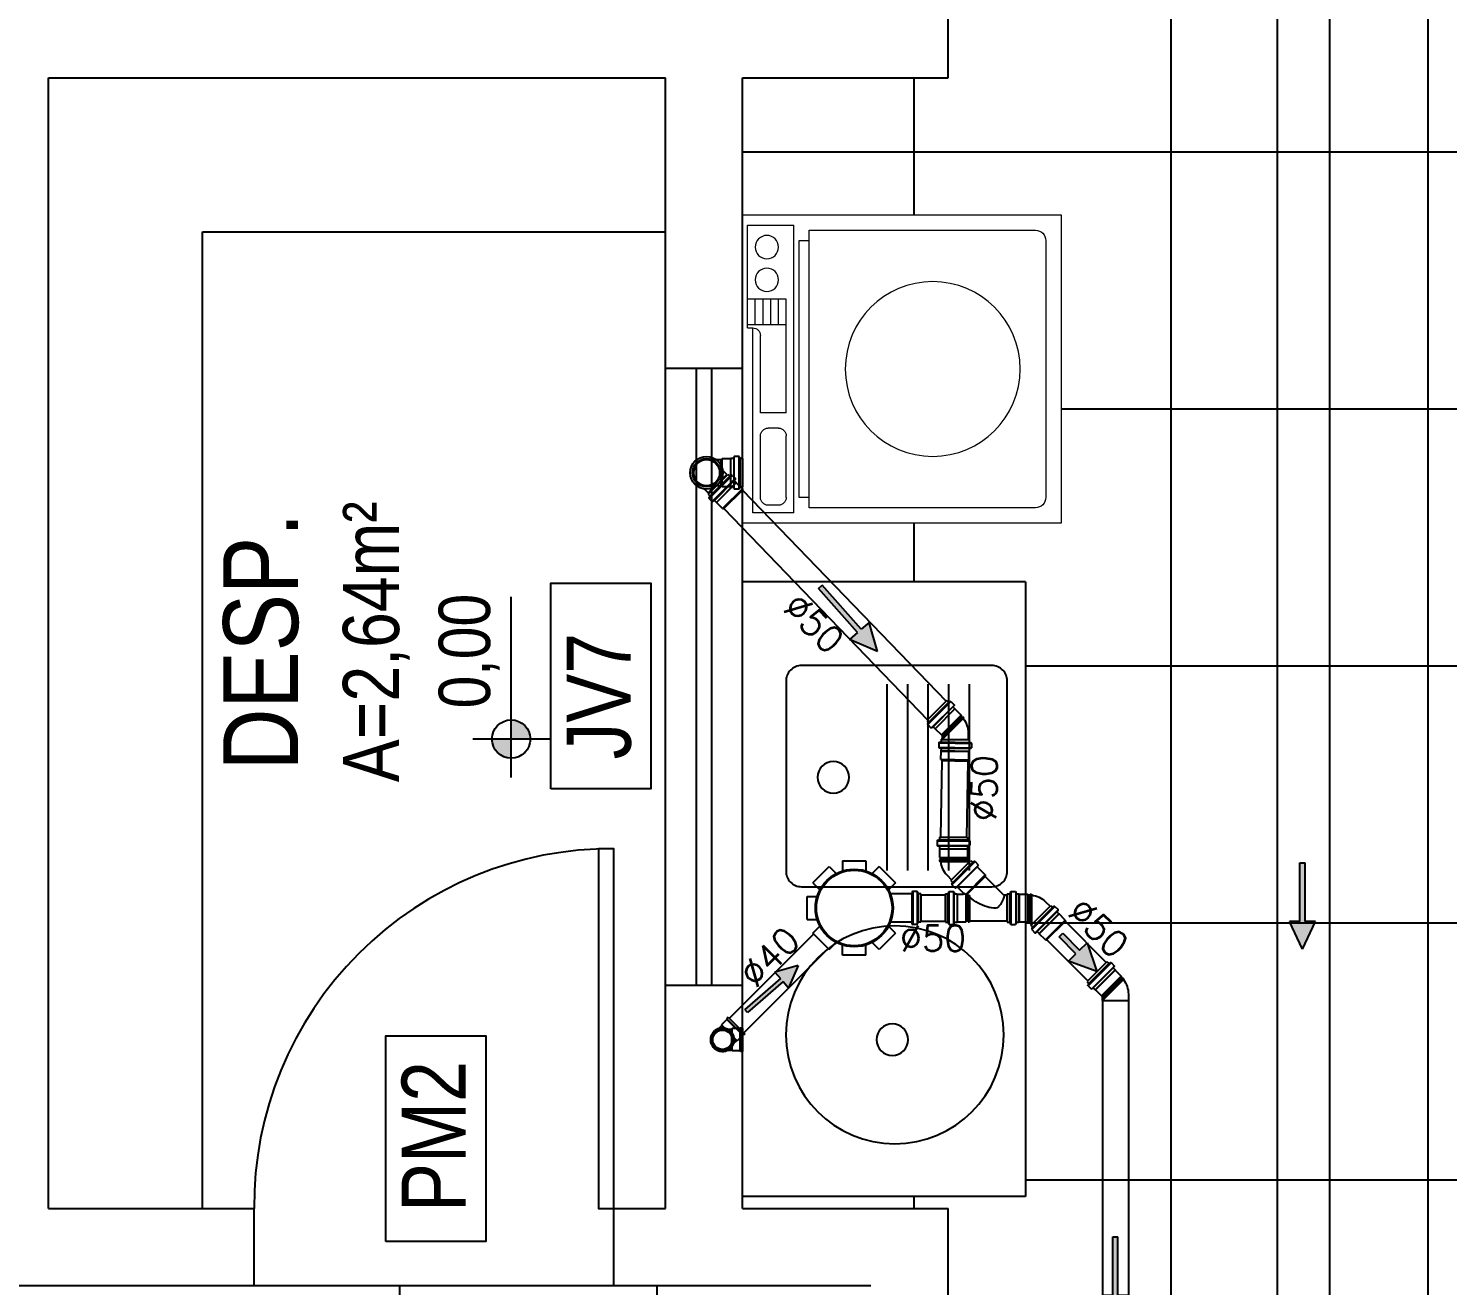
# Model space of a CAD drawing. Header units: millimetres. Extents: x 3923 to 4007, y 744 to 982.
# Drawn here: x 3973.23 to 3978.76, y 843.3 to 848.19 of the extents above; entities that cross this region are included whole.
import ezdxf
from ezdxf.enums import TextEntityAlignment as Align

# ---------------------------------------------------------------- set-up
doc = ezdxf.new("R2010")
doc.units = ezdxf.units.MM
doc.header["$LTSCALE"] = 20
doc.linetypes.add('HIDDEN2', pattern=[0.1875, 0.125, -0.0625])
for name, color, linetype in [('AF', 5, 'Continuous'), ('COTAS01', 7, 'Continuous'), ('E-txt-g', 3, 'Continuous'), ('Esgoto', 5, 'Continuous'), ('ESPECIFICAÇÃO02', 7, 'Continuous'), ('HIDROSSANITÁRIO', 8, 'Continuous'), ('Texto-Tubos', 7, 'Continuous'), ('TigreCad', 3, 'Continuous'), ('Tinterno', 9, 'Continuous')]:
    doc.layers.add(name, color=color, linetype=linetype)
doc.layers.add('E-Lay-9', color=9, linetype='Continuous', lineweight=9)
doc.layers.add('E-Txt-W', color=7, linetype='Continuous', lineweight=20)
doc.styles.add('F2', font='ARIALN.TTF')
doc.styles.add('REG60', font='romans.shx', dxfattribs={"width": 0.8, "height": 0.15})
doc.styles.add('REG80', font='romans.shx', dxfattribs={"width": 0.8, "height": 0.2})
doc.styles.add('TCTUBOS-TXT', font='txt.shx')
pattern_1 = [(180, (4034.6798, -2297.2923), (-3e-16, -1), []), (270, (4034.6798, -2297.2923), (1, -3e-16), [])]

# ---------------------------------------------------------------- blocks, each defined once
blk = doc.blocks.new('TXT-AMB75')
at = {"layer": 'E-txt-g', "style": 'REG80', "width": 0.8, "flags": 8}
blk.add_attdef('TXT', text='', height=0.2, dxfattribs=at).set_placement((0.0055, 0.2964), align=Align.CENTER)
at = {"layer": 'E-Txt-W', "style": 'REG60', "width": 0.8, "flags": 8}
blk.add_attdef('TXT', text='', height=0.15, dxfattribs=at).set_placement((0.0055, 0.0271), align=Align.CENTER)
blk = doc.blocks.new('NV')
at = {"color": 4, "linetype": 'ByBlock', "ltscale": 0.5}
for p, q in [((-1.4143, -0.1421), (-1.4143, 0.1067)), ((-1.5387, -0.0177), (-0.9535, -0.0177))]:
    blk.add_line(p, q, dxfattribs=at)
at = {"color": 4, "ltscale": 2.5}
blk.add_circle((-1.4143, -0.0177), 0.0622, dxfattribs=at)
at = {"color": 4}
for points in [[(-1.4143, -0.0177), (-1.4583, 0.0263), (-1.4765, -0.0177), (-1.4717, 0.0061)], [(-1.4143, -0.0177), (-1.4143, 0.0445), (-1.4583, 0.0263), (-1.4381, 0.0398)], [(-1.4143, -0.0177), (-1.3521, -0.0177), (-1.3703, -0.0617), (-1.3568, -0.0415)], [(-1.4143, -0.0177), (-1.3703, -0.0617), (-1.4143, -0.0799), (-1.3905, -0.0752)]]:
    blk.add_solid(points, dxfattribs=at)
at = {"layer": 'E-Txt-W', "color": 4, "ltscale": 2.5, "style": 'F2'}
blk.add_attdef('COTAPISO', (-1.3058, 0.0735), '', height=0.15, dxfattribs=at)
blk = doc.blocks.new('A$C656368A0')
at = {"layer": 'COTAS01', "color": 8}
for p, q in [((0, 1.1964), (0, 0)), ((0, 1.1964), (0.5505, 1.1964)), ((0.1097, 0.997), (0.1097, 0.6345)), ((0.1497, 0.997), (0.1497, 0.6345)), ((0.1897, 0.997), (0.1897, 0.6345)), ((0.2298, 0.997), (0.2298, 0.6345)), ((0.2698, 0.997), (0.2698, 0.6345)), ((0, 0), (0.5505, 0))]:
    blk.add_line(p, q, dxfattribs=at)
for centre in [(0.3736, 0.8158), (0.2591, 0.3053)]:
    blk.add_circle(centre, 0.0307, dxfattribs=at)
at = {"layer": 'ESPECIFICAÇÃO02', "color": 8}
blk.add_lwpolyline([(0.4658, 0.6329, -0.414214), (0.4357, 0.6029), (0.0655, 0.6029, -0.414214), (0.0354, 0.6329), (0.0354, 1.0032, -0.414214), (0.0655, 1.0332), (0.4357, 1.0332, -0.414214), (0.4658, 1.0032)], format="xyb", close=True, dxfattribs=at)
blk.add_circle((0.2541, 0.3149), 0.212, dxfattribs=at)
blk = doc.blocks.new('Maquina de Lavar')
at = {"layer": 'E-Lay-9', "color": 8}
for p, q in [((0.3, 0), (-0.3, 0)), ((-0.3, 0), (-0.3, -0.62)), ((-0.08, -0.01), (-0.28, -0.01)), ((-0.28, -0.01), (-0.28, -0.1)), ((-0.1357, -0.085), (-0.1357, -0.01)), ((-0.0857, -0.025), (-0.1357, -0.025)), ((-0.0857, -0.085), (-0.0857, -0.01)), ((-0.08, -0.01), (-0.08, -0.02)), ((0.28, -0.02), (-0.08, -0.02)), ((0.28, -0.1), (0.28, -0.02)), ((0.3, -0.62), (0.3, 0)), ((-0.0857, -0.04), (-0.1357, -0.04)), ((-0.0857, -0.055), (-0.1357, -0.055)), ((0.085, -0.035), (-0.065, -0.035)), ((0.085, -0.085), (0.085, -0.035)), ((0.115, -0.07), (0.115, -0.05)), ((0.25, -0.035), (0.13, -0.035)), ((0.265, -0.07), (0.265, -0.05)), ((-0.0857, -0.07), (-0.1357, -0.07)), ((0.28, -0.1), (-0.28, -0.1)), ((0.25, -0.11), (-0.25, -0.11)), ((-0.25, -0.11), (-0.25, -0.13)), ((0.085, -0.085), (-0.1357, -0.085)), ((0.25, -0.085), (0.13, -0.085)), ((0.25, -0.13), (0.25, -0.11)), ((0.27, -0.13), (-0.27, -0.13)), ((-0.27, -0.13), (-0.27, -0.57)), ((0.27, -0.57), (0.27, -0.13)), ((-0.25, -0.59), (0.25, -0.59)), ((-0.3, -0.62), (0.3, -0.62))]:
    blk.add_line(p, q, dxfattribs=at)
for centre, radius in [((-0.2372, -0.0475), 0.0227), ((-0.1735, -0.0475), 0.0227), ((0, -0.37), 0.1701)]:
    blk.add_circle(centre, radius, dxfattribs=at)
for centre, radius, start, end in [((-0.065, -0.02), 0.015, 180, 270), ((0.13, -0.05), 0.015, 90, 180), ((0.25, -0.05), 0.015, 360, 90), ((0.13, -0.07), 0.015, 180, 270), ((0.25, -0.07), 0.015, 270, 360), ((-0.25, -0.57), 0.02, 180, 270), ((0.25, -0.57), 0.02, 270, 360)]:
    blk.add_arc(centre, radius, start, end, dxfattribs=at)
blk = doc.blocks.new('j9n40d')
at = {"layer": 'TigreCad'}
for p, q in [((0, 20.6), (9.8, 20.6)), ((9.8, 20.6), (17.8, 20.6)), ((19, 21.8), (17.8, 20.6)), ((34, 21.8), (19, 21.8)), ((19, -21.8), (19, 21.8)), ((35, 22.8), (34, 21.8)), ((35, 22.8), (35, -22.8)), ((39, 22.8), (35, 22.8)), ((39, 22.8), (39, -22.8)), ((0, -20.6), (9.8, -20.6)), ((9.8, -20.6), (17.8, -20.6)), ((19, -21.8), (17.8, -20.6)), ((34, -21.8), (19, -21.8)), ((35, -22.8), (34, -21.8)), ((39, -22.8), (35, -22.8))]:
    blk.add_line(p, q, dxfattribs=at)
for radius, start, end in [(22.8, 64.6232, 295.3768), (20.6, 90, 270)]:
    blk.add_arc((0, 0), radius, start, end, dxfattribs=at)
at = {"layer": 'Tinterno'}
for p, q in [((17.8, 20.6), (17.8, -20.6)), ((34, 21.8), (34, -21.8))]:
    blk.add_line(p, q, dxfattribs=at)
blk.add_arc((0, 0), 21.8, 70.9009, 289.0991, dxfattribs=at)
blk = doc.blocks.new('j9n40s')
at = {"layer": 'TigreCad'}
for p, q in [((9.8, 20.6), (17.8, 20.6)), ((19, 21.8), (17.8, 20.6)), ((17.8, 20.6), (17.8, 14.3)), ((19, 12.6), (19, 21.8)), ((34, 21.8), (19, 21.8)), ((35, 22.8), (34, 21.8)), ((39, 22.8), (35, 22.8)), ((35, 22.8), (35, -22.8)), ((39, 22.8), (39, -22.8)), ((9.8, -20.6), (17.8, -20.6)), ((17.8, -20.6), (17.8, -14.3)), ((19, -21.8), (17.8, -20.6)), ((19, -12.6), (19, -21.8)), ((34, -21.8), (19, -21.8)), ((35, -22.8), (34, -21.8)), ((39, -22.8), (35, -22.8))]:
    blk.add_line(p, q, dxfattribs=at)
for radius in [22.8, 20]:
    blk.add_circle((0, 0), radius, dxfattribs=at)
at = {"layer": 'Tinterno'}
blk.add_line((34, 21.8), (34, -21.8), dxfattribs=at)
blk.add_circle((0, 0), 18.8, dxfattribs=at)
blk = doc.blocks.new('27150012p')
at = {"layer": 'TigreCad'}
for p, q in [((-22.5, 91.5), (-22.5, 72.1)), ((-22.5, 91.5), (22.5, 91.5)), ((22.5, 91.5), (22.5, 72.1)), ((-80.6, 48.8), (-48.8, 80.6)), ((-48.8, 80.6), (-35.1, 66.9)), ((48.8, 80.6), (35.1, 66.9)), ((48.8, 80.6), (80.6, 48.8)), ((-80.6, 48.8), (-66.9, 35.1)), ((80.6, 48.8), (66.9, 35.1)), ((112.7, 30.9), (112.4, 28.3)), ((122.4, 31.8), (113.7, 31.8)), ((113.7, 30.8), (113.7, -30.8)), ((122.4, 30.8), (122.4, -30.8)), ((123.4, 31.1), (124.2, 28.1)), ((-91.5, -22.5), (-91.5, 22.5)), ((-91.5, 22.5), (-72.1, 22.5)), ((111.4, 27.4), (70.4, 27.4)), ((129.5, 27.4), (125.1, 27.4)), ((129.5, 27.4), (129.5, -27.4)), ((-91.5, -22.5), (-72.1, -22.5)), ((111.4, -27.4), (70.4, -27.4)), ((129.5, -27.4), (125.1, -27.4)), ((-80.6, -48.8), (-66.9, -35.1)), ((-48.8, -80.6), (-80.6, -48.8)), ((80.6, -48.8), (48.8, -80.6)), ((80.6, -48.8), (66.9, -35.1)), ((112.7, -30.9), (112.4, -28.3)), ((122.4, -31.8), (113.7, -31.8)), ((123.4, -31.1), (124.2, -28.1)), ((-48.8, -80.6), (-35.1, -66.9)), ((-22.5, -91.5), (-22.5, -72.1)), ((22.5, -91.5), (22.5, -72.1)), ((48.8, -80.6), (35.1, -66.9)), ((22.5, -91.5), (-22.5, -91.5))]:
    blk.add_line(p, q, dxfattribs=at)
blk.add_circle((0, 0), 75.5, dxfattribs=at)
for centre, start, end in [((111.4, 28.4), 270, 355), ((113.7, 30.8), 90, 175), ((122.4, 30.8), 15, 90), ((125.1, 28.4), 195, 270), ((111.4, -28.4), 5, 90), ((125.1, -28.4), 90, 165), ((113.7, -30.8), 185, 270), ((122.4, -30.8), 270, 345)]:
    blk.add_arc(centre, 1, start, end, dxfattribs=at)
at = {"layer": 'Tinterno'}
for p, q in [((112.4, 27.4), (112.4, -27.4)), ((124.4, 27.4), (124.4, -27.4))]:
    blk.add_line(p, q, dxfattribs=at)
blk.add_circle((0, 0), 73.5, dxfattribs=at)
blk = doc.blocks.new('j9n50d')
at = {"layer": 'TigreCad'}
for p, q in [((53.2, 30.9), (52.9, 28.3)), ((53.4, 30.8), (53.4, -30.8)), ((62.9, 31.8), (54.2, 31.8)), ((62.9, 30.8), (62.9, -30.8)), ((63.9, 31.1), (64.7, 28.1)), ((28.5, 25.4), (0, 25.4)), ((30.3, 27.2), (28.5, 25.4)), ((30.3, -27.1), (30.3, 27.2)), ((47.1, 27.2), (30.3, 27.2)), ((47.3, 27.4), (47.1, 27.2)), ((47.1, -27.1), (47.1, 27.2)), ((51.9, 27.4), (47.3, 27.4)), ((70, 27.4), (65.6, 27.4)), ((70, 27.4), (70, -27.4)), ((28.5, -25.3), (0, -25.3)), ((30.3, -27.1), (28.5, -25.3)), ((47.1, -27.1), (30.3, -27.1)), ((47.3, -27.4), (47.1, -27.1)), ((51.9, -27.4), (47.3, -27.4)), ((70, -27.4), (65.6, -27.4)), ((53.2, -30.9), (52.9, -28.3)), ((62.9, -31.8), (54.2, -31.8)), ((63.9, -31.1), (64.7, -28.1))]:
    blk.add_line(p, q, dxfattribs=at)
for centre, radius, start, end in [((51.9, 28.4), 1, 270, 355), ((54.2, 30.8), 1, 90, 175), ((62.9, 30.8), 1, 15, 90), ((65.6, 28.4), 1, 195, 270), ((0, 0), 25.4, 90, 270), ((51.9, -28.4), 1, 5, 90), ((65.6, -28.4), 1, 90, 165), ((54.2, -30.8), 1, 185, 270), ((62.9, -30.8), 1, 270, 345)]:
    blk.add_arc(centre, radius, start, end, dxfattribs=at)
at = {"layer": 'Tinterno'}
for p, q in [((28.5, -25.3), (28.5, 25.4)), ((47.3, -27.4), (47.3, 27.4)), ((52.9, 27.4), (52.9, -27.4)), ((64.9, 27.4), (64.9, -27.4))]:
    blk.add_line(p, q, dxfattribs=at)
blk = doc.blocks.new('j9n50s')
at = {"layer": 'TigreCad'}
for p, q in [((19.2, 25.4), (30.3, 25.4)), ((19.2, -25.4), (30.3, -25.4))]:
    blk.add_line(p, q, dxfattribs=at)
for radius in [31.8, 27.4]:
    blk.add_circle((0, 0), radius, dxfattribs=at)
at = {"layer": 'Tinterno'}
for p, q in [((30.3, 25.4), (30.3, 9.7)), ((30.3, -9.7), (30.3, -25.4))]:
    blk.add_line(p, q, dxfattribs=at)
blk.add_circle((0, 0), 25.6, dxfattribs=at)
blk = doc.blocks.new('j4n50p')
at = {"layer": 'TigreCad'}
for p, q in [((33.8, 30.9), (33.5, 28.3)), ((34, 30.8), (34, -30.8)), ((43.5, 31.8), (34.8, 31.8)), ((43.5, 30.8), (43.5, -30.8)), ((44.5, 31.1), (45.3, 28.1)), ((-23.7, 12.2), (-32.5, 3.4)), ((3.3, 25.3), (3.4, 26.8)), ((6.3, 26.8), (3.4, 26.8)), ((3.4, 26.8), (3.4, -29.6)), ((6.5, 25.3), (6.3, 26.8)), ((6.3, 26.8), (6.3, -26.7)), ((9.1, 25.3), (6.5, 25.3)), ((10.9, 27.1), (9.1, 25.3)), ((27.7, 27.1), (10.9, 27.1)), ((10.9, 27.1), (10.9, -27.2)), ((27.9, 27.3), (27.7, 27.1)), ((32.5, 27.3), (27.9, 27.3)), ((50.6, 27.3), (46.2, 27.3)), ((50.6, 27.3), (50.6, -27.4)), ((6.3, -26.7), (3.4, -29.6)), ((9.1, -26.8), (3.4, -32.5)), ((6.3, -26.7), (6.5, -29.4)), ((10.9, -27.2), (10.5, -26.8)), ((27.7, -27.2), (10.9, -27.2)), ((27.9, -27.4), (27.7, -27.2)), ((32.5, -27.4), (27.9, -27.4)), ((50.6, -27.4), (46.2, -27.4)), ((3.4, -29.6), (3.3, -32.4)), ((33.8, -30.9), (33.5, -28.3)), ((43.5, -31.8), (34.8, -31.8)), ((44.5, -31.1), (45.3, -28.1))]:
    blk.add_line(p, q, dxfattribs=at)
for centre, radius, start, end in [((32.5, 28.3), 1, 270, 355), ((34.8, 30.8), 1, 90, 175), ((43.5, 30.8), 1, 15, 90), ((46.2, 28.3), 1, 195, 270), ((9.5, -21.6), 47.3, 97.6023, 134.5558), ((9.8, -27.5), 1, 45, 135), ((32.5, -28.4), 1, 5, 90), ((46.2, -28.4), 1, 90, 165), ((34.8, -30.8), 1, 185, 270), ((43.5, -30.8), 1, 270, 345)]:
    blk.add_arc(centre, radius, start, end, dxfattribs=at)
at = {"layer": 'Tinterno'}
for p, q in [((3.4, -32.5), (-32.5, 3.4)), ((3.3, 25.3), (3.3, -32.4)), ((6.5, 25.3), (6.5, -29.4)), ((9.1, 25.3), (9.1, -26.8)), ((27.7, 27.1), (27.7, -27.2)), ((27.9, 27.3), (27.9, -27.4)), ((33.5, 27.3), (33.5, -27.4)), ((45.5, 27.3), (45.5, -27.4))]:
    blk.add_line(p, q, dxfattribs=at)
blk = doc.blocks.new('11030602p')
at = {"layer": 'TigreCad'}
for p, q in [((6.1, 31.1), (5.3, 28.1)), ((7.1, 31.8), (15.8, 31.8)), ((7.1, -30.8), (7.1, 30.8)), ((15.8, -30.8), (15.8, 30.8)), ((16.8, 30.9), (17.1, 28.3)), ((0, 27.3), (4.4, 27.3)), ((0, -27.3), (0, 27.3)), ((18.1, 27.3), (22.7, 27.3)), ((22.7, 27.3), (23, 27.1)), ((39.7, 27.1), (23, 27.1)), ((39.7, 27.1), (41.5, 25.3)), ((41.5, -25.4), (41.5, 25.3)), ((0, -27.3), (4.4, -27.3)), ((18.1, -27.3), (22.7, -27.3)), ((22.7, -27.3), (23, -27.1)), ((39.7, -27.1), (23, -27.1)), ((39.7, -27.1), (41.5, -25.4)), ((6.1, -31.1), (5.3, -28.1)), ((7.1, -31.8), (15.8, -31.8)), ((16.8, -30.9), (17.1, -28.3))]:
    blk.add_line(p, q, dxfattribs=at)
for centre, start, end in [((4.4, 28.4), 270, 345), ((7.1, 30.8), 90, 165), ((15.8, 30.8), 5, 90), ((18.1, 28.4), 185, 270), ((4.4, -28.3), 15, 90), ((18.1, -28.3), 90, 175), ((7.1, -30.8), 195, 270), ((15.8, -30.8), 270, 355)]:
    blk.add_arc(centre, 1, start, end, dxfattribs=at)
at = {"layer": 'Tinterno'}
for p, q in [((5.1, -27.3), (5.1, 27.3)), ((17.1, -27.3), (17.1, 27.3)), ((22.7, 27.3), (22.7, -27.3)), ((23, -27.1), (23, 27.1)), ((39.7, 27.1), (39.7, -27.1))]:
    blk.add_line(p, q, dxfattribs=at)
blk = doc.blocks.new('26276942p')
at = {"layer": 'TigreCad'}
for p, q in [((86.2, 30.9), (85.9, 28.3)), ((86.4, 30.8), (86.4, -30.8)), ((95.9, 31.8), (87.2, 31.8)), ((95.9, 30.8), (95.9, -30.8)), ((96.9, 31.1), (97.7, 28.1)), ((55.7, 25.3), (-17.5, 25.3)), ((55.7, 25.3), (55.8, 26.8)), ((55.7, 25.3), (55.7, -22.7)), ((58.7, 26.8), (55.8, 26.8)), ((58.9, 25.3), (58.7, 26.8)), ((58.9, 25.3), (58.9, -25.3)), ((61.5, 25.3), (58.9, 25.3)), ((63.3, 27.1), (61.5, 25.3)), ((63.3, -26.1), (63.3, 27.1)), ((80.1, 27.1), (63.3, 27.1)), ((80.3, 27.3), (80.1, 27.1)), ((80.3, -27.4), (80.3, 27.3)), ((84.9, 27.3), (80.3, 27.3)), ((103, 27.3), (98.6, 27.3)), ((103, 27.3), (103, -27.4)), ((-11.1, -25.3), (-17.5, -25.3)), ((25.5, -61.4), (-10.1, -25.8)), ((25.5, -64.2), (63.5, -26.3)), ((58.9, -25.3), (55.7, -22.7)), ((80.1, -27.1), (68.2, -27.1)), ((80.3, -27.4), (80.1, -27.1)), ((84.9, -27.4), (80.3, -27.4)), ((103, -27.4), (98.6, -27.4)), ((82.9, -39.3), (39.3, -82.9)), ((88.6, -49.9), (49.9, -88.6)), ((92.2, -53.5), (53.5, -92.2)), ((79.4, -40.7), (67.5, -28.9)), ((82.8, -39.1), (80.7, -40.8)), ((90.3, -45.3), (84.1, -39.1)), ((86.2, -30.9), (85.9, -28.3)), ((95.9, -31.8), (87.2, -31.8)), ((90.5, -46.5), (88.9, -49.2)), ((92.2, -53.5), (89.1, -50.4)), ((96.9, -31.1), (97.7, -28.1)), ((25.5, -64.2), (25.5, -61.4)), ((40.7, -79.4), (25.5, -64.2)), ((39.1, -82.8), (40.8, -80.7)), ((45.3, -90.3), (39.1, -84.1)), ((46.5, -90.5), (49.2, -88.9)), ((53.5, -92.2), (50.4, -89.1))]:
    blk.add_line(p, q, dxfattribs=at)
for points in [[(0.6, -1.3, -0.153495), (4.7, 0.2, -0.085604), (21.8, -2.1, -0.043194), (39.4, -9.3, -0.022416), (55.7, -20.8, -0.009739)], [(-11.3, -25.3, -0.086386), (-9.5, -16.9, -0.063763), (-4.1, -7.1, -0.026182), (0.6, -1.3, -0.049941)], [(58.9, -23.3, -0.003371), (61.2, -25.2, -0.009739), (67.2, -28.1, -0.042942)]]:
    blk.add_lwpolyline(points, format="xyb", dxfattribs=at)
for centre, radius, start, end in [((84.9, 28.3), 1, 270, 355), ((87.2, 30.8), 1, 90, 175), ((95.9, 30.8), 1, 15, 90), ((98.6, 28.3), 1, 195, 270), ((-11.1, -26.8), 1.5, 45, 90), ((68.2, -28.1), 1, 90, 225), ((84.9, -28.4), 1, 5, 90), ((98.6, -28.4), 1, 90, 165), ((80.1, -40), 1, 225, 310), ((83.4, -39.8), 1, 45, 130), ((87.2, -30.8), 1, 185, 270), ((89.8, -49.7), 1, 150, 225), ((89.6, -46), 1, 330, 45), ((95.9, -30.8), 1, 270, 345), ((39.8, -83.4), 1, 140, 225), ((40, -80.1), 1, 320, 45), ((46, -89.6), 1, 225, 300), ((49.7, -89.8), 1, 45, 120)]:
    blk.add_arc(centre, radius, start, end, dxfattribs=at)
at = {"layer": 'Tinterno'}
for p, q in [((-17.5, 25.3), (-17.5, -25.3)), ((55.8, 26.8), (55.8, -22.8)), ((58.7, 26.8), (58.7, -25.2)), ((61.5, -25.3), (61.5, 25.3)), ((80.1, -27.1), (80.1, 27.1)), ((85.9, 27.3), (85.9, -27.4)), ((97.9, 27.3), (97.9, -27.4)), ((61.6, -25.4), (25.5, -61.4)), ((80, -41.4), (41.4, -80)), ((89.6, -46), (46, -89.6))]:
    blk.add_line(p, q, dxfattribs=at)
blk = doc.blocks.new('Seta')
at = {"layer": 'AF'}
blk.add_hatch(color=256, dxfattribs=at).paths.add_polyline_path([(-0.1146, 0.0038), (-0.1146, -0.0062), (0, -0.0062), (0, -0.0266), (0.0534, -0.0012), (0, 0.0241), (0, 0.0038)])
for p, q in [((0, 0.0038), (-0.1146, 0.0038)), ((-0.1146, -0.0062), (-0.1146, 0.0038)), ((0.0534, -0.0012), (0, 0.0241)), ((0, 0.0241), (0, 0.0038)), ((0, -0.0062), (-0.1146, -0.0062)), ((0.0534, -0.0012), (0, -0.0266)), ((0, -0.0062), (0, -0.0266))]:
    blk.add_line(p, q, dxfattribs=at)

msp = doc.modelspace()

# ---------------------------------------------------------------- hatches: boundary and pattern name
at = {"layer": 'AF'}
msp.add_hatch(color=256, dxfattribs=at).paths.add_polyline_path([(3977.3544, 844.6281), (3977.3528, 844.6297), (3977.3245, 844.602), (3977.2592, 844.6686), (3977.2449, 844.6546), (3977.3102, 844.588), (3977.2811, 844.5596), (3977.3921, 844.5187)])
at = {"layer": 'HIDROSSANITÁRIO'}
h = msp.add_hatch(dxfattribs=at)
h.set_pattern_fill('ANSI37,_O', color=8, scale=8, angle=135)
h.set_pattern_definition(pattern_1)
h.paths.add_polyline_path([(3976.8129, 848.297), (3976.8129, 847.997), (3976.0129, 847.997), (3976.0129, 847.4637), (3977.2529, 847.4637), (3977.2529, 846.2637), (3976.0129, 846.2637), (3976.0129, 846.0361), (3977.1139, 846.0361), (3977.1139, 843.6433), (3976.0129, 843.6433), (3976.0129, 843.597), (3976.8129, 843.597), (3976.8129, 843.097), (3976.8129, 841.497), (3976.8129, 841.297), (3979.5129, 841.297), (3979.5129, 848.297)])
h.paths.add_polyline_path([(3978.812, 844.3395, -1), (3978.812, 844.4888, -1)], flags=16)
h.paths.add_polyline_path([(3978.485, 844.1804), (3978.485, 845.4054), (3978.0907, 845.4054), (3978.0907, 844.1804)], flags=24)
h.paths.add_polyline_path([(3978.1619, 843.9461), (3978.1619, 845.6396), (3977.5914, 845.6396), (3977.5914, 843.9461)], flags=24)
h.paths.add_polyline_path([(3978.8297, 844.4735), (3978.8297, 845.116), (3978.4692, 845.116), (3978.4692, 844.4735)], flags=24)
h.paths.add_polyline_path([(3979.9748, 847.6055), (3979.3679, 847.6055), (3979.3679, 847.0018), (3979.9748, 847.0018)], flags=9)
h.paths.add_polyline_path([(3978.5697, 847.6055), (3977.778, 847.6055), (3977.778, 847.0018), (3978.5697, 847.0018)], flags=24)
h = msp.add_hatch(dxfattribs=at)
h.set_pattern_fill('ANSI37,_O', color=8, scale=8, angle=135)
h.set_pattern_definition(pattern_1)
h.paths.add_polyline_path([(3976.5129, 841.497), (3976.8129, 841.497), (3976.8129, 843.097), (3976.5129, 843.097), (3976.5129, 843.037), (3974.9141, 843.037, 0.40327)])
h.paths.add_polyline_path([(3976.2644, 842.668), (3976.6537, 842.668), (3976.6537, 841.8675), (3976.2644, 841.8675)], flags=16)
h.paths.add_polyline_path([(3967.0129, 843.297), (3967.0129, 840.7557), (3969.4129, 840.7557), (3969.4129, 839.3557), (3967.0129, 839.3557), (3967.0129, 838.808), (3967.0129, 836.797), (3971.9129, 836.797), (3974.9091, 836.797), (3974.9129, 836.297), (3976.5129, 836.297), (3976.5129, 837.7919), (3975.3129, 837.7991), (3975.3129, 841.497), (3976.5129, 841.497, -0.40327), (3974.9141, 843.037), (3974.9129, 843.037), (3974.9129, 843.097), (3976.5129, 843.097), (3976.5129, 843.297), (3975.5129, 843.297), (3974.1129, 843.297)])
h.paths.add_polyline_path([(3972.7126, 842.2513), (3972.7071, 842.2513), (3972.7071, 843.297), (3973.9771, 843.297), (3973.9771, 842.2265), (3973.9717, 842.2265), (3973.9717, 842.1687), (3973.9496, 842.1403), (3973.9253, 842.1376), (3973.8975, 842.1345), (3973.8743, 842.1322), (3973.8673, 842.1314), (3973.8596, 842.1306), (3973.8178, 842.126), (3973.7938, 842.126), (3973.7784, 842.1244), (3973.7567, 842.1244), (3973.7428, 842.1229), (3973.7204, 842.1229), (3973.7126, 842.1229), (3973.7057, 842.1229), (3973.6979, 842.1229), (3973.691, 842.1229), (3973.6832, 842.1229), (3973.6763, 842.1229), (3973.6685, 842.1229), (3973.6616, 842.1229), (3973.6237, 842.1229), (3973.6028, 842.1252), (3973.5796, 842.1252), (3973.5796, 842.1283), (3973.5556, 842.1275), (3973.52, 842.1275), (3972.8831, 842.1252), (3972.8618, 842.1275), (3972.8386, 842.1298), (3972.8309, 842.1298), (3972.81, 842.1322), (3972.7992, 842.1333), (3972.7798, 842.1352), (3972.759, 842.1376), (3972.7347, 842.1403), (3972.7126, 842.1687)], flags=16)
h.paths.add_polyline_path([(3973.5796, 842.2265), (3973.6128, 842.2265), (3973.6794, 842.2064), (3973.7474, 842.194), (3973.817, 842.1886), (3973.8859, 842.1909), (3973.8905, 842.1917), (3973.8959, 842.1933), (3973.9006, 842.1964), (3973.9044, 842.2002), (3973.9075, 842.2041), (3973.9099, 842.2087), (3973.9114, 842.2141), (3973.9114, 842.2188), (3973.9114, 842.2226), (3973.9114, 842.2234), (3973.9122, 842.2234), (3973.9122, 842.2242), (3973.9129, 842.225), (3973.9129, 842.2257), (3973.9137, 842.2257), (3973.9151, 842.2271), (3973.9057, 842.1942), (3973.8859, 842.1909), (3973.817, 842.1886), (3973.7474, 842.194), (3973.6794, 842.2064), (3973.5796, 842.2366)], flags=0)
h.paths.add_polyline_path([(3971.7486, 839.495, -1), (3971.7486, 839.3457, -1)], flags=16)
h.paths.add_polyline_path([(3969.2043, 841.1677), (3969.1807, 841.15, 0.062017), (3969.11, 841.236), (3969.1567, 840.6388, -0.437265), (3969.1168, 840.5957), (3968.4833, 840.5957, -0.437265), (3968.4435, 840.6388), (3968.4902, 841.236, 0.062017), (3968.4195, 841.15), (3968.3959, 841.1677, -0.547586)], flags=16)
h.paths.add_polyline_path([(3969.1255, 840.6277), (3968.4747, 840.6277), (3968.5246, 841.2654, -0.053349), (3968.6062, 841.3157, -0.226217), (3968.994, 841.3157, -0.053349), (3969.0756, 841.2654)], flags=0)
h.paths.add_polyline_path([(3968.0843, 841.1677), (3968.0607, 841.15, 0.062017), (3967.99, 841.236), (3968.0367, 840.6388, -0.437265), (3967.9968, 840.5957), (3967.3633, 840.5957, -0.437265), (3967.3235, 840.6388), (3967.3702, 841.236, 0.062017), (3967.2995, 841.15), (3967.2759, 841.1677, -0.547586)], flags=16)
h.paths.add_polyline_path([(3969.1567, 839.4725), (3969.11, 838.8754, 0.062017), (3969.1807, 838.9613), (3969.2043, 838.9436, -0.547586), (3968.3959, 838.9436), (3968.4195, 838.9613, 0.062017), (3968.4902, 838.8754), (3968.4435, 839.4725, -0.437265), (3968.4833, 839.5157), (3969.1168, 839.5157, -0.437265)], flags=17)
h.paths.add_polyline_path([(3968.0055, 840.6277), (3967.3547, 840.6277), (3967.4046, 841.2654, -0.053349), (3967.4862, 841.3157, -0.226217), (3967.874, 841.3157, -0.053349), (3967.9556, 841.2654)], flags=0)
h.paths.add_polyline_path([(3969.0756, 838.8459, -0.053349), (3968.994, 838.7957, -0.226217), (3968.6062, 838.7957, -0.053349), (3968.5246, 838.8459), (3968.4747, 839.4837), (3969.1255, 839.4837)], flags=16)
h.paths.add_polyline_path([(3968.0367, 839.4725), (3967.99, 838.8754, 0.062017), (3968.0607, 838.9613), (3968.0843, 838.9436, -0.547586), (3967.2759, 838.9436), (3967.2995, 838.9613, 0.062017), (3967.3702, 838.8754), (3967.3235, 839.4725, -0.437265), (3967.3633, 839.5157), (3967.9968, 839.5157, -0.437265)], flags=17)
h.paths.add_polyline_path([(3967.9556, 838.8459, -0.053349), (3967.874, 838.7957, -0.226217), (3967.4862, 838.7957, -0.053349), (3967.4046, 838.8459), (3967.3547, 839.4837), (3968.0055, 839.4837)], flags=16)
h.paths.add_polyline_path([(3975.1408, 837.697), (3976.4408, 837.697), (3976.4408, 836.297), (3975.1408, 836.297), (3975.1408, 836.3835), (3975.1008, 836.3835), (3975.1008, 836.4632), (3975.1408, 836.4632), (3975.1408, 836.5974), (3975.1008, 836.5974), (3975.1008, 836.6772), (3975.1408, 836.6772), (3975.1408, 836.8501), (3975.1008, 836.8501), (3975.1008, 836.9299), (3975.1408, 836.9299), (3975.1408, 837.0641), (3975.1008, 837.0641), (3975.1008, 837.1438), (3975.1408, 837.1438), (3975.1408, 837.3168), (3975.1008, 837.3168), (3975.1008, 837.3966), (3975.1408, 837.3966), (3975.1408, 837.5307), (3975.1008, 837.5307), (3975.1008, 837.6105), (3975.1408, 837.6105)])
h.paths.add_polyline_path([(3976.6431, 841.9189), (3976.6431, 842.6331), (3976.2613, 842.6331), (3976.2613, 841.9189)], flags=24)
h.paths.add_polyline_path([(3971.1137, 837.5169), (3971.1137, 842.0813), (3970.4522, 842.0813), (3970.4522, 837.5169)], flags=24)
h.paths.add_polyline_path([(3971.4216, 839.117), (3971.4216, 840.4812), (3971.0274, 840.4812), (3971.0274, 839.117)], flags=24)
h.paths.add_polyline_path([(3971.7664, 839.4797), (3971.7664, 840.0459), (3971.4058, 840.0459), (3971.4058, 839.4797)], flags=24)
h.paths.add_polyline_path([(3972.4017, 843.1351), (3972.4017, 843.742), (3971.798, 843.742), (3971.798, 843.1351)], flags=9)
h.paths.add_polyline_path([(3972.4017, 839.6514), (3972.4017, 840.4431), (3971.798, 840.4431), (3971.798, 839.6514)], flags=24)

# ---------------------------------------------------------------- linework, layer by layer
at = {"layer": 'AF'}
for p, q in [((3977.2449, 844.6546), (3977.2592, 844.6686)), ((3977.3102, 844.588), (3977.2449, 844.6546)), ((3977.2592, 844.6686), (3977.3245, 844.602)), ((3977.2811, 844.5596), (3977.3102, 844.588)), ((3977.3245, 844.602), (3977.3535, 844.6305)), ((3977.3535, 844.6305), (3977.3921, 844.5187)), ((3977.3921, 844.5187), (3977.2811, 844.5596))]:
    msp.add_line(p, q, dxfattribs=at)
at = {"layer": 'HIDROSSANITÁRIO', "color": 8, "linetype": 'Continuous'}
for p, q in [((3976.8129, 847.997), (3976.8129, 853.197)), ((3973.3129, 843.597), (3973.3129, 847.997)), ((3973.3129, 847.997), (3975.7129, 847.997)), ((3975.7129, 843.597), (3975.7129, 847.997)), ((3976.0129, 843.597), (3976.0129, 847.997)), ((3976.0129, 847.997), (3976.8129, 847.997)), ((3973.9129, 843.597), (3973.9129, 847.397)), ((3973.9129, 847.397), (3975.7129, 847.397)), ((3973.3129, 843.597), (3974.1129, 843.597)), ((3974.1129, 843.297), (3974.1129, 843.597)), ((3975.5129, 843.597), (3975.7129, 843.597)), ((3975.5129, 843.297), (3975.5129, 843.597)), ((3976.0129, 843.597), (3976.8129, 843.597)), ((3976.8129, 843.097), (3976.8129, 843.597)), ((3967.0129, 843.297), (3974.1129, 843.297)), ((3974.1129, 843.297), (3975.5129, 843.297)), ((3975.5129, 843.297), (3976.5129, 843.297))]:
    msp.add_line(p, q, dxfattribs=at)
at = {"layer": 'HIDROSSANITÁRIO', "color": 8, "linetype": 'HIDDEN2'}
for p, q in [((3976.0129, 846.8651), (3975.7129, 846.8651)), ((3975.8329, 846.8651), (3975.8329, 844.4651)), ((3975.8929, 846.8651), (3975.8929, 844.4651)), ((3976.0129, 844.4651), (3975.7129, 844.4651))]:
    msp.add_line(p, q, dxfattribs=at)
at = {"layer": 'HIDROSSANITÁRIO', "color": 8}
for points, elevation in [([(3975.2676, 845.2295), (3975.2676, 846.0301), (3975.6569, 846.0301), (3975.6569, 845.2295)], 7.3184), ([(3974.6255, 843.4688), (3974.6255, 844.2694), (3975.0148, 844.2694), (3975.0148, 843.4688)], 3.6592)]:
    msp.add_lwpolyline(points, close=True, dxfattribs=dict(at, elevation=elevation))
msp.add_lwpolyline([(3975.5129, 843.597), (3975.5129, 844.997), (3975.4529, 844.997), (3975.4529, 843.597)], close=True, dxfattribs=at)
at = {"layer": 'HIDROSSANITÁRIO', "color": 8, "linetype": 'HIDDEN2'}
msp.add_arc((3975.5034, 843.6065, 1.7855), 1.3905, 89.6082, 180.3918, dxfattribs=at)
at = {"layer": 'TigreCad'}
for p, q in [((3978.0934, 850.0952), (3978.0934, 835.244)), ((3978.2966, 850.0952), (3978.2966, 835.244)), ((3976.0125, 846.3922), (3976.8048, 845.5707)), ((3975.9408, 846.3205), (3976.7329, 845.4988)), ((3976.7882, 845.34), (3976.7827, 845.0434)), ((3976.8896, 845.3381), (3976.8841, 845.0415)), ((3976.7066, 844.8171), (3976.8022, 844.8171)), ((3976.7066, 844.7157), (3976.8022, 844.7157)), ((3977.268, 844.7145), (3977.4279, 844.5546)), ((3975.9618, 844.3372), (3976.2899, 844.6653)), ((3977.1963, 844.6428), (3977.3562, 844.4829)), ((3976.0184, 844.2807), (3976.3465, 844.6087)), ((3977.4129, 844.406), (3977.4129, 838.7479)), ((3977.5143, 844.406), (3977.5143, 838.7479))]:
    msp.add_line(p, q, dxfattribs=at)

# ---------------------------------------------------------------- block references
at = {"layer": 'AF'}
for p, xscale, yscale, zscale, rotation in [((3976.4695, 845.846), 2, 2, 2, 311.4403957061061), ((3978.1941, 844.7133), 2, 2, 2, 270), ((3976.1642, 844.4877), 1.6, 1.6, 1.6, 41.16336411576976), ((3977.4661, 843.2579), 2, 2, 2, 270)]:
    msp.add_blockref('Seta', p, dxfattribs=dict(at, xscale=xscale, yscale=yscale, zscale=zscale, rotation=rotation))
at = {"layer": 'Esgoto', "xscale": 0.002, "yscale": 0.002, "zscale": 0.002}
for p, rotation in [((3975.9179, 846.415), 315.0000000003694), ((3976.8405, 845.4221), 268.931718515788), ((3977.1735, 844.7373), 315.0000000012517)]:
    msp.add_blockref('11030602p', p, dxfattribs=dict(at, rotation=rotation))
at = {"layer": 'HIDROSSANITÁRIO', "color": 8, "xscale": -2, "yscale": 2, "zscale": 2, "rotation": 90}
msp.add_blockref('Maquina de Lavar', (3976.0129, 846.8637), dxfattribs=at)
at = {"layer": 'HIDROSSANITÁRIO', "color": 8}
ref = msp.add_blockref('TXT-AMB75', (3974.7165, 845.7944, 3.6592), dxfattribs=dict(at, xscale=1.458, yscale=1.458, zscale=1.458, rotation=90))
ref.add_attrib('TXT', 'DESP.', dxfattribs={"layer": 'E-txt-g', "color": 2, "height": 0.2916, "rotation": 90, "style": 'F2'}).set_placement((3974.2843, 845.8024, 3.6592), align=Align.CENTER)
ref.add_attrib('TXT', 'A=2,64m²', dxfattribs={"layer": 'E-Txt-W', "height": 0.2187, "rotation": 90, "style": 'F2'}).set_placement((3974.677, 845.8024, 3.6592), align=Align.CENTER)
at = {"layer": 'HIDROSSANITÁRIO', "color": 8, "ltscale": 0.35, "xscale": -2, "yscale": 2, "zscale": 2}
msp.add_blockref('A$C656368A0', (3977.1139, 843.6433), dxfattribs=at)
at = {"layer": 'HIDROSSANITÁRIO', "color": 8}
ref = msp.add_blockref('NV', (3975.0918, 847.1208, 3.6592), dxfattribs=dict(at, xscale=1.2, yscale=1.2, zscale=1.2, rotation=90))
ref.add_attrib('COTAPISO', '0,00', (3975.0311, 845.5431, 3.6592), dxfattribs={"layer": 'E-Txt-W', "color": 4, "ltscale": 2.5, "height": 0.2, "rotation": 90, "style": 'F2'})
at = {"layer": 'TigreCad', "yscale": 0.002, "zscale": 0.002}
for name, p, xscale, rotation in [('j9n50s', (3975.8729, 846.46), 0.002, 315.0000000003535), ('j4n50p', (3976.8405, 845.4633), -0.002, 315.0000000002588), ('j4n50p', (3976.8334, 844.9412), 0.002, 90), ('26276942p', (3977.0082, 844.7664), 0.002, 180), ('j4n50p', (3977.4636, 844.4472), -0.002, 315.0000000008624), ('j9n40s', (3975.9349, 844.2538), 0.002, 45.00000000039775)]:
    msp.add_blockref(name, p, dxfattribs=dict(at, xscale=xscale, rotation=rotation))
for name, p, xscale in [('j9n50d', (3975.8729, 846.46), 0.002), ('27150012p', (3976.4476, 844.7664), 0.002), ('j4n50p', (3977.1444, 844.7664), -0.002), ('j9n40d', (3975.9349, 844.2538), 0.002)]:
    msp.add_blockref(name, p, dxfattribs=dict(at, xscale=xscale))

# ---------------------------------------------------------------- texts
at = {"layer": 'HIDROSSANITÁRIO', "color": 8, "linetype": 'Continuous', "style": 'F2'}
for s, p in [('JV7', (3975.3292, 845.3446, 7.3184)), ('PM2', (3974.687, 843.5839, 3.6592))]:
    msp.add_text(s, height=0.24921, rotation=90, dxfattribs=at).set_placement(p, align=Align.TOP_LEFT)
at = {"layer": 'Texto-Tubos', "style": 'TCTUBOS-TXT'}
for s, rotation, p in [('%%C50', 315, (3976.2555, 845.8391)), ('%%C50', 88.9317, (3977.0022, 845.2322)), ('%%C50', 315, (3977.3623, 844.6544)), ('%%C50', 360, (3976.7544, 844.5987)), ('%%C40', 45, (3976.1541, 844.5402))]:
    msp.add_text(s, height=0.1, rotation=rotation, dxfattribs=at).set_placement(p, align=Align.CENTER)

doc.saveas('drawing.dxf')
